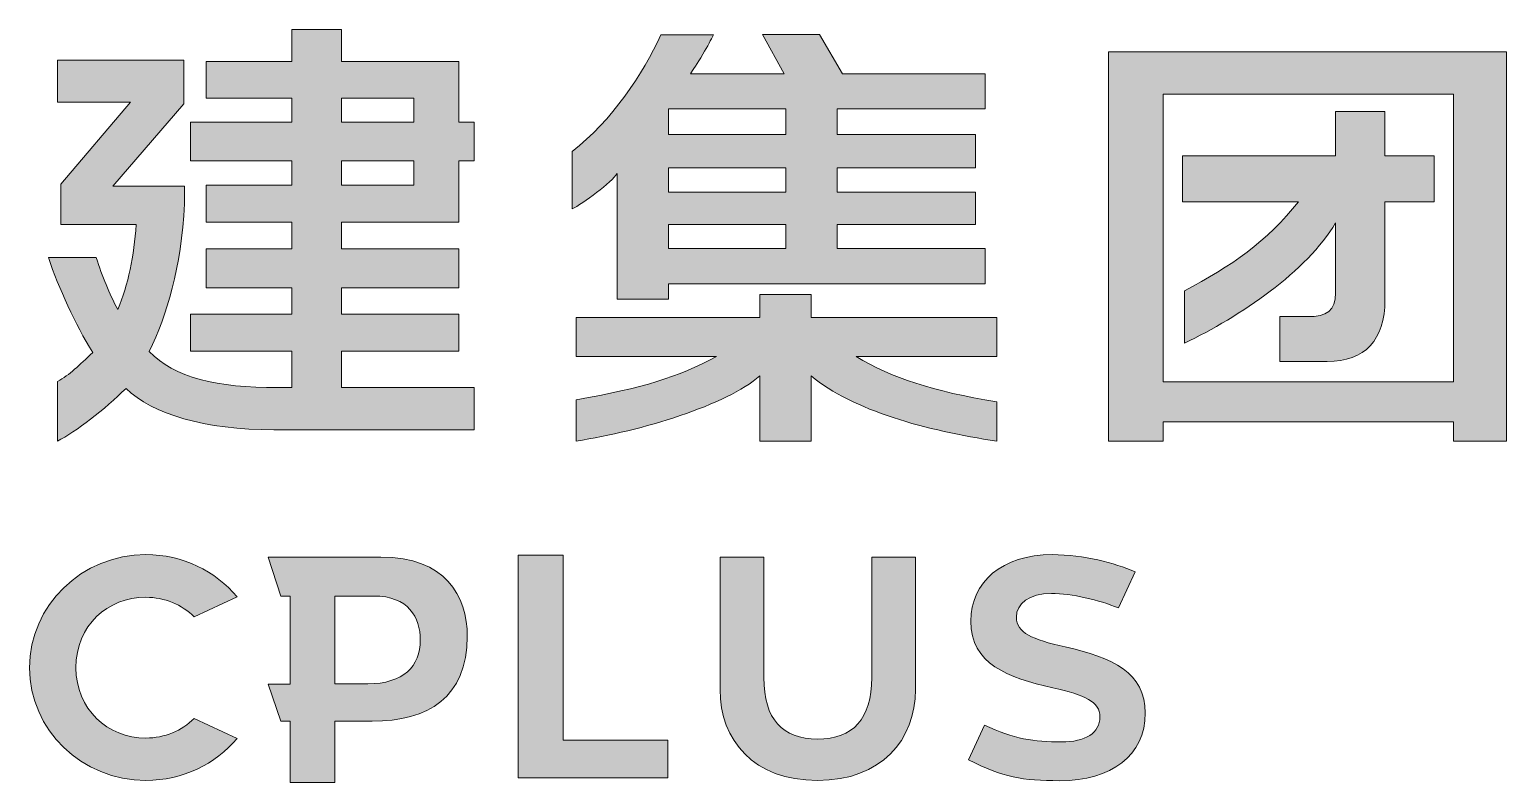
# Paper-space layout 'FL-00-00 图纸目录' of a CAD drawing. Header units: millimetres. Extents: x 71 to 491, y 93 to 390.
# Drawn here: x 94.43 to 106.18, y 346.19 to 352.18 of the extents above; entities that cross this region are included whole.
import ezdxf

# ---------------------------------------------------------------- set-up
doc = ezdxf.new("R2010")
doc.units = ezdxf.units.MM
doc.header["$MEASUREMENT"] = 0
doc.layers.add('0E-TK-K', color=11, linetype='CONTINUOUS')
doc.layers.add('2017_11-sheet-LOGO$0$C-SHET-TTLB', color=11, linetype='CONTINUOUS')

# ---------------------------------------------------------------- blocks, each defined once
blk = doc.blocks.new('华东院_2018华东院A3目录_2022_02-sheet-LOGO')
at = {"layer": '2017_11-sheet-LOGO$0$C-SHET-TTLB'}
h = blk.add_hatch(color=256, dxfattribs=at)
h.dxf.hatch_style = 2
edge = h.paths.add_edge_path()
edge.add_spline(control_points=[(24.395, 262.276), (24.395, 262.276), (24.395, 262.585), (24.395, 262.585), (24.395, 262.585), (25.203, 262.585), (25.203, 262.585), (25.203, 262.585), (25.203, 262.774), (25.203, 262.774), (25.203, 262.774), (24.52, 262.774), (24.52, 262.774), (24.52, 262.774), (24.52, 263.067), (24.52, 263.067), (24.52, 263.067), (25.203, 263.067), (25.203, 263.067), (25.203, 263.067), (25.203, 263.32), (25.203, 263.32), (25.203, 263.32), (25.596, 263.32), (25.596, 263.32), (25.596, 263.32), (25.596, 263.067), (25.596, 263.067), (25.596, 263.067), (26.53, 263.067), (26.53, 263.067), (26.53, 263.067), (26.53, 262.585), (26.53, 262.585), (26.53, 262.585), (26.653, 262.585), (26.653, 262.585), (26.653, 262.585), (26.653, 262.276), (26.653, 262.276), (26.653, 262.276), (26.53, 262.276), (26.53, 262.276), (26.53, 262.276), (26.53, 261.789), (26.53, 261.789), (26.53, 261.789), (25.596, 261.789), (25.596, 261.789), (25.596, 261.789), (25.596, 261.577), (25.596, 261.577), (25.596, 261.577), (26.53, 261.577), (26.53, 261.577), (26.53, 261.577), (26.53, 261.268), (26.53, 261.268), (26.53, 261.268), (25.596, 261.268), (25.596, 261.268), (25.596, 261.268), (25.596, 261.058), (25.596, 261.058), (25.596, 261.058), (26.53, 261.058), (26.53, 261.058), (26.53, 261.058), (26.53, 260.763), (26.53, 260.763), (26.53, 260.763), (25.596, 260.763), (25.596, 260.763), (25.596, 260.763), (25.596, 260.476), (25.596, 260.476), (25.596, 260.476), (26.653, 260.476), (26.653, 260.476), (26.653, 260.476), (26.653, 260.139), (26.653, 260.139), (26.653, 260.139), (25.059, 260.139), (25.059, 260.139), (24.507, 260.139), (24.093, 260.261), (23.883, 260.468), (23.716, 260.301), (23.482, 260.121), (23.338, 260.049), (23.338, 260.049), (23.338, 260.522), (23.338, 260.522), (23.436, 260.578), (23.51, 260.648), (23.618, 260.754), (23.478, 260.978), (23.349, 261.264), (23.266, 261.507), (23.266, 261.507), (23.646, 261.507), (23.646, 261.507), (23.696, 261.357), (23.747, 261.222), (23.818, 261.096), (23.902, 261.294), (23.946, 261.518), (23.965, 261.771), (23.965, 261.771), (23.365, 261.771), (23.365, 261.771), (23.365, 261.771), (23.365, 262.09), (23.365, 262.09), (23.365, 262.09), (23.92, 262.744), (23.92, 262.744), (23.92, 262.744), (23.338, 262.744), (23.338, 262.744), (23.338, 262.744), (23.338, 263.077), (23.338, 263.077), (23.338, 263.077), (24.343, 263.077), (24.343, 263.077), (24.343, 263.077), (24.343, 262.73), (24.343, 262.73), (24.343, 262.73), (23.779, 262.076), (23.779, 262.076), (23.779, 262.076), (24.348, 262.076), (24.348, 262.076), (24.348, 262.076), (24.348, 261.935), (24.348, 261.935), (24.321, 261.421), (24.208, 261.052), (24.068, 260.762), (24.264, 260.556), (24.61, 260.468), (25.088, 260.476), (25.106, 260.476), (25.174, 260.476), (25.203, 260.476), (25.203, 260.476), (25.203, 260.763), (25.203, 260.763), (25.203, 260.763), (24.395, 260.763), (24.395, 260.763), (24.395, 260.763), (24.395, 261.058), (24.395, 261.058), (24.395, 261.058), (25.203, 261.058), (25.203, 261.058), (25.203, 261.058), (25.203, 261.268), (25.203, 261.268), (25.203, 261.268), (24.52, 261.268), (24.52, 261.268), (24.52, 261.268), (24.52, 261.577), (24.52, 261.577), (24.52, 261.577), (25.203, 261.577), (25.203, 261.577), (25.203, 261.577), (25.203, 261.789), (25.203, 261.789), (25.203, 261.789), (24.52, 261.789), (24.52, 261.789), (24.52, 261.789), (24.52, 262.083), (24.52, 262.083), (24.52, 262.083), (25.203, 262.083), (25.203, 262.083), (25.203, 262.083), (25.203, 262.276), (25.203, 262.276), (25.203, 262.276), (24.395, 262.276), (24.395, 262.276)], knot_values=[0, 0, 0, 0, 1, 1, 1, 2, 2, 2, 3, 3, 3, 4, 4, 4, 5, 5, 5, 6, 6, 6, 7, 7, 7, 8, 8, 8, 9, 9, 9, 10, 10, 10, 11, 11, 11, 12, 12, 12, 13, 13, 13, 14, 14, 14, 15, 15, 15, 16, 16, 16, 17, 17, 17, 18, 18, 18, 19, 19, 19, 20, 20, 20, 21, 21, 21, 22, 22, 22, 23, 23, 23, 24, 24, 24, 25, 25, 25, 26, 26, 26, 27, 27, 27, 28, 28, 28, 29, 29, 29, 30, 30, 30, 31, 31, 31, 32, 32, 32, 33, 33, 33, 34, 34, 34, 35, 35, 35, 36, 36, 36, 37, 37, 37, 38, 38, 38, 39, 39, 39, 40, 40, 40, 41, 41, 41, 42, 42, 42, 43, 43, 43, 44, 44, 44, 45, 45, 45, 46, 46, 46, 47, 47, 47, 48, 48, 48, 49, 49, 49, 50, 50, 50, 51, 51, 51, 52, 52, 52, 53, 53, 53, 54, 54, 54, 55, 55, 55, 56, 56, 56, 57, 57, 57, 58, 58, 58, 59, 59, 59, 60, 60, 60, 61, 61, 61, 62, 62, 62, 63, 63, 63, 63], degree=3, periodic=0)
h.paths.add_polyline_path([(26.172, 262.774), (25.596, 262.774), (25.596, 262.585), (26.172, 262.585)])
h.paths.add_polyline_path([(25.596, 262.276), (25.596, 262.083), (26.172, 262.083), (26.172, 262.276)])
h = blk.add_hatch(color=256, dxfattribs=at)
h.dxf.hatch_style = 2
edge = h.paths.add_edge_path()
edge.add_spline(control_points=[(27.789, 261.176), (27.789, 261.176), (27.789, 262.175), (27.789, 262.175), (27.751, 262.111), (27.51, 261.931), (27.431, 261.895), (27.431, 261.895), (27.431, 262.351), (27.431, 262.351), (27.748, 262.593), (27.993, 262.971), (28.137, 263.278), (28.137, 263.278), (28.554, 263.278), (28.554, 263.278), (28.536, 263.241), (28.508, 263.189), (28.471, 263.124), (28.424, 263.049), (28.391, 262.997), (28.372, 262.969), (28.372, 262.969), (29.117, 262.969), (29.117, 262.969), (29.117, 262.969), (28.946, 263.281), (28.946, 263.281), (28.946, 263.281), (29.397, 263.281), (29.397, 263.281), (29.397, 263.281), (29.58, 262.969), (29.58, 262.969), (29.58, 262.969), (30.715, 262.969), (30.715, 262.969), (30.715, 262.969), (30.715, 262.689), (30.715, 262.689), (30.715, 262.689), (29.538, 262.689), (29.538, 262.689), (29.538, 262.689), (29.538, 262.486), (29.538, 262.486), (29.538, 262.486), (30.638, 262.486), (30.638, 262.486), (30.638, 262.486), (30.638, 262.221), (30.638, 262.221), (30.638, 262.221), (29.538, 262.221), (29.538, 262.221), (29.538, 262.221), (29.538, 262.029), (29.538, 262.029), (29.538, 262.029), (30.638, 262.029), (30.638, 262.029), (30.638, 262.029), (30.638, 261.771), (30.638, 261.771), (30.638, 261.771), (29.538, 261.771), (29.538, 261.771), (29.538, 261.771), (29.538, 261.579), (29.538, 261.579), (29.538, 261.579), (30.715, 261.579), (30.715, 261.579), (30.715, 261.579), (30.715, 261.299), (30.715, 261.299), (30.715, 261.299), (28.197, 261.299), (28.197, 261.299), (28.197, 261.299), (28.197, 261.176), (28.197, 261.176), (28.197, 261.176), (27.789, 261.176), (27.789, 261.176)], knot_values=[0, 0, 0, 0, 1, 1, 1, 2, 2, 2, 3, 3, 3, 4, 4, 4, 5, 5, 5, 6, 6, 6, 7, 7, 7, 8, 8, 8, 9, 9, 9, 10, 10, 10, 11, 11, 11, 12, 12, 12, 13, 13, 13, 14, 14, 14, 15, 15, 15, 16, 16, 16, 17, 17, 17, 18, 18, 18, 19, 19, 19, 20, 20, 20, 21, 21, 21, 22, 22, 22, 23, 23, 23, 24, 24, 24, 25, 25, 25, 26, 26, 26, 27, 27, 27, 28, 28, 28, 28], degree=3, periodic=0)
edge = h.paths.add_edge_path()
edge.add_spline(control_points=[(27.464, 260.722), (27.464, 260.722), (27.464, 261.032), (27.464, 261.032), (27.464, 261.032), (28.924, 261.032), (28.924, 261.032), (28.924, 261.032), (28.924, 261.213), (28.924, 261.213), (28.924, 261.213), (29.332, 261.213), (29.332, 261.213), (29.332, 261.213), (29.332, 261.032), (29.332, 261.032), (29.332, 261.032), (30.807, 261.032), (30.807, 261.032), (30.807, 261.032), (30.807, 260.722), (30.807, 260.722), (30.807, 260.722), (29.689, 260.722), (29.689, 260.722), (29.972, 260.55), (30.299, 260.445), (30.807, 260.36), (30.807, 260.36), (30.807, 260.049), (30.807, 260.049), (30.256, 260.129), (29.658, 260.293), (29.332, 260.567), (29.332, 260.567), (29.332, 260.049), (29.332, 260.049), (29.332, 260.049), (28.924, 260.049), (28.924, 260.049), (28.924, 260.049), (28.924, 260.567), (28.924, 260.567), (28.663, 260.335), (27.98, 260.129), (27.464, 260.049), (27.464, 260.049), (27.464, 260.377), (27.464, 260.377), (27.99, 260.471), (28.272, 260.555), (28.58, 260.722), (28.58, 260.722), (27.464, 260.722), (27.464, 260.722)], knot_values=[0, 0, 0, 0, 1, 1, 1, 2, 2, 2, 3, 3, 3, 4, 4, 4, 5, 5, 5, 6, 6, 6, 7, 7, 7, 8, 8, 8, 9, 9, 9, 10, 10, 10, 11, 11, 11, 12, 12, 12, 13, 13, 13, 14, 14, 14, 15, 15, 15, 16, 16, 16, 17, 17, 17, 18, 18, 18, 18], degree=3, periodic=0)
h.paths.add_polyline_path([(28.197, 262.689), (28.197, 262.486), (29.131, 262.486), (29.131, 262.689)])
h.paths.add_polyline_path([(28.197, 262.221), (28.197, 262.029), (29.131, 262.029), (29.131, 262.221)])
h.paths.add_polyline_path([(28.197, 261.771), (28.197, 261.579), (29.131, 261.579), (29.131, 261.771)])
h = blk.add_hatch(color=256, dxfattribs=at)
h.dxf.hatch_style = 2
h.paths.add_polyline_path([(31.697, 260.049), (31.697, 263.144), (34.861, 263.144), (34.861, 260.049), (34.441, 260.049), (34.441, 260.203), (32.132, 260.203), (32.132, 260.049)])
h.paths.add_polyline_path([(32.132, 262.808), (32.132, 260.519), (34.441, 260.519), (34.441, 262.808)])
edge = h.paths.add_edge_path()
edge.add_spline(control_points=[(32.286, 261.952), (32.286, 261.952), (32.286, 262.317), (32.286, 262.317), (32.286, 262.317), (33.501, 262.317), (33.501, 262.317), (33.501, 262.317), (33.501, 262.669), (33.501, 262.669), (33.501, 262.669), (33.895, 262.669), (33.895, 262.669), (33.895, 262.669), (33.895, 262.317), (33.895, 262.317), (33.895, 262.317), (34.287, 262.317), (34.287, 262.317), (34.287, 262.317), (34.287, 261.952), (34.287, 261.952), (34.287, 261.952), (33.895, 261.952), (33.895, 261.952), (33.895, 261.952), (33.895, 261.172), (33.895, 261.172), (33.895, 260.853), (33.736, 260.681), (33.436, 260.681), (33.314, 260.681), (33.059, 260.681), (33.059, 260.681), (33.059, 260.681), (33.059, 261.038), (33.059, 261.038), (33.059, 261.038), (33.174, 261.038), (33.277, 261.038), (33.436, 261.038), (33.501, 261.083), (33.501, 261.228), (33.501, 261.228), (33.501, 261.784), (33.501, 261.784), (33.277, 261.398), (32.739, 261.038), (32.301, 260.827), (32.301, 260.827), (32.301, 261.244), (32.301, 261.244), (32.669, 261.438), (32.96, 261.635), (33.207, 261.952), (33.207, 261.952), (32.286, 261.952), (32.286, 261.952)], knot_values=[0, 0, 0, 0, 1, 1, 1, 2, 2, 2, 3, 3, 3, 4, 4, 4, 5, 5, 5, 6, 6, 6, 7, 7, 7, 8, 8, 8, 9, 9, 9, 10, 10, 10, 11, 11, 11, 12, 12, 12, 13, 13, 13, 14, 14, 14, 15, 15, 15, 16, 16, 16, 17, 17, 17, 18, 18, 18, 19, 19, 19, 19], degree=3, periodic=0)
h = blk.add_hatch(color=256, dxfattribs=at)
h.dxf.hatch_style = 2
edge = h.paths.add_edge_path()
edge.add_spline(control_points=[(24.042, 258.807), (24.19, 258.807), (24.326, 258.748), (24.426, 258.651), (24.426, 258.651), (24.766, 258.811), (24.766, 258.811), (24.595, 259.015), (24.335, 259.146), (24.042, 259.146), (23.532, 259.146), (23.116, 258.743), (23.116, 258.247), (23.116, 257.752), (23.532, 257.351), (24.042, 257.351), (24.335, 257.351), (24.595, 257.481), (24.766, 257.684), (24.766, 257.684), (24.425, 257.844), (24.425, 257.844), (24.326, 257.746), (24.19, 257.688), (24.042, 257.688), (23.736, 257.688), (23.485, 257.917), (23.485, 258.247), (23.485, 258.584), (23.736, 258.807), (24.042, 258.807)], knot_values=[0, 0, 0, 0, 1, 1, 1, 2, 2, 2, 3, 3, 3, 4, 4, 4, 5, 5, 5, 6, 6, 6, 7, 7, 7, 8, 8, 8, 9, 9, 9, 10, 10, 10, 10], degree=3, periodic=0)
h = blk.add_hatch(color=256, dxfattribs=at)
h.dxf.hatch_style = 2
edge = h.paths.add_edge_path()
edge.add_spline(control_points=[(25.91, 259.126), (25.91, 259.126), (25.255, 259.126), (25.255, 259.126), (25.255, 259.126), (25.189, 259.126), (25.189, 259.126), (25.189, 259.126), (25.014, 259.126), (25.014, 259.126), (25.014, 259.126), (25.113, 258.817), (25.113, 258.817), (25.113, 258.817), (25.189, 258.817), (25.189, 258.817), (25.189, 258.817), (25.189, 258.116), (25.189, 258.116), (25.189, 258.116), (25.014, 258.116), (25.014, 258.116), (25.014, 258.116), (25.113, 257.822), (25.113, 257.822), (25.113, 257.822), (25.189, 257.822), (25.189, 257.822), (25.189, 257.822), (25.189, 257.335), (25.189, 257.335), (25.189, 257.335), (25.544, 257.335), (25.544, 257.335), (25.544, 257.335), (25.544, 257.822), (25.544, 257.822), (25.544, 257.822), (25.84, 257.822), (25.84, 257.822), (26.286, 257.822), (26.597, 258.013), (26.597, 258.494), (26.597, 258.822), (26.423, 259.126), (25.91, 259.126)], knot_values=[0, 0, 0, 0, 1, 1, 1, 2, 2, 2, 3, 3, 3, 4, 4, 4, 5, 5, 5, 6, 6, 6, 7, 7, 7, 8, 8, 8, 9, 9, 9, 10, 10, 10, 11, 11, 11, 12, 12, 12, 13, 13, 13, 14, 14, 14, 15, 15, 15, 15], degree=3, periodic=0)
edge = h.paths.add_edge_path()
edge.add_spline(control_points=[(25.805, 258.119), (25.805, 258.119), (25.544, 258.119), (25.544, 258.119), (25.544, 258.119), (25.544, 258.817), (25.544, 258.817), (25.544, 258.817), (25.853, 258.817), (25.853, 258.817), (26.129, 258.817), (26.223, 258.648), (26.223, 258.467), (26.223, 258.259), (26.089, 258.119), (25.805, 258.119)], knot_values=[0, 0, 0, 0, 1, 1, 1, 2, 2, 2, 3, 3, 3, 4, 4, 4, 5, 5, 5, 5], degree=3, periodic=0)
h = blk.add_hatch(color=256, dxfattribs=at)
h.dxf.hatch_style = 2
h.paths.add_polyline_path([(27.36, 259.142), (27.003, 259.142), (27.003, 257.371), (28.192, 257.371), (28.192, 257.67), (27.36, 257.67)])
h = blk.add_hatch(color=256, dxfattribs=at)
h.dxf.hatch_style = 2
edge = h.paths.add_edge_path()
edge.add_spline(control_points=[(29.813, 258.168), (29.813, 257.839), (29.666, 257.68), (29.382, 257.68), (29.103, 257.68), (28.956, 257.837), (28.956, 258.168), (28.956, 258.168), (28.956, 259.126), (28.956, 259.126), (28.956, 259.126), (28.607, 259.126), (28.607, 259.126), (28.607, 259.126), (28.607, 258.075), (28.607, 258.075), (28.607, 257.67), (28.874, 257.351), (29.382, 257.351), (29.892, 257.351), (30.161, 257.672), (30.161, 258.075), (30.161, 258.075), (30.161, 259.126), (30.161, 259.126), (30.161, 259.126), (29.813, 259.126), (29.813, 259.126), (29.813, 259.126), (29.813, 258.168), (29.813, 258.168)], knot_values=[0, 0, 0, 0, 1, 1, 1, 2, 2, 2, 3, 3, 3, 4, 4, 4, 5, 5, 5, 6, 6, 6, 7, 7, 7, 8, 8, 8, 9, 9, 9, 10, 10, 10, 10], degree=3, periodic=0)
h = blk.add_hatch(color=256, dxfattribs=at)
h.dxf.hatch_style = 2
edge = h.paths.add_edge_path()
edge.add_spline(control_points=[(31.351, 258.413), (31.088, 258.472), (30.964, 258.524), (30.964, 258.648), (30.964, 258.758), (31.063, 258.837), (31.242, 258.837), (31.406, 258.837), (31.62, 258.786), (31.775, 258.722), (31.775, 258.722), (31.909, 259.009), (31.909, 259.009), (31.738, 259.081), (31.509, 259.146), (31.249, 259.146), (30.848, 259.146), (30.602, 258.927), (30.602, 258.618), (30.602, 258.273), (30.893, 258.17), (31.254, 258.088), (31.511, 258.029), (31.628, 257.976), (31.628, 257.856), (31.628, 257.727), (31.513, 257.657), (31.322, 257.657), (31.104, 257.657), (30.941, 257.68), (30.711, 257.791), (30.711, 257.791), (30.582, 257.515), (30.582, 257.515), (30.86, 257.376), (31.011, 257.349), (31.309, 257.349), (31.718, 257.349), (31.989, 257.549), (31.989, 257.887), (31.989, 258.208), (31.73, 258.327), (31.351, 258.413)], knot_values=[0, 0, 0, 0, 1, 1, 1, 2, 2, 2, 3, 3, 3, 4, 4, 4, 5, 5, 5, 6, 6, 6, 7, 7, 7, 8, 8, 8, 9, 9, 9, 10, 10, 10, 11, 11, 11, 12, 12, 12, 13, 13, 13, 14, 14, 14, 14], degree=3, periodic=0)
at = {"layer": '2017_11-sheet-LOGO$0$C-SHET-TTLB', "lineweight": 0}
for points in [[(31.697, 260.049), (31.697, 263.144), (34.861, 263.144), (34.861, 260.049), (34.441, 260.049), (34.441, 260.203), (32.132, 260.203), (32.132, 260.049), (31.697, 260.049)], [(26.172, 262.774), (25.596, 262.774), (25.596, 262.585), (26.172, 262.585), (26.172, 262.774)], [(32.132, 262.808), (32.132, 260.519), (34.441, 260.519), (34.441, 262.808), (32.132, 262.808)], [(28.197, 262.689), (28.197, 262.486), (29.131, 262.486), (29.131, 262.689), (28.197, 262.689)], [(25.596, 262.276), (25.596, 262.083), (26.172, 262.083), (26.172, 262.276), (25.596, 262.276)], [(28.197, 262.221), (28.197, 262.029), (29.131, 262.029), (29.131, 262.221), (28.197, 262.221)], [(28.197, 261.771), (28.197, 261.579), (29.131, 261.579), (29.131, 261.771), (28.197, 261.771)], [(27.36, 259.142), (27.003, 259.142), (27.003, 257.371), (28.192, 257.371), (28.192, 257.67), (27.36, 257.67), (27.36, 259.142)]]:
    blk.add_lwpolyline(points, dxfattribs=at)
for points, knots in [([(24.395, 262.276), (24.395, 262.276), (24.395, 262.585), (24.395, 262.585), (24.395, 262.585), (25.203, 262.585), (25.203, 262.585), (25.203, 262.585), (25.203, 262.774), (25.203, 262.774), (25.203, 262.774), (24.52, 262.774), (24.52, 262.774), (24.52, 262.774), (24.52, 263.067), (24.52, 263.067), (24.52, 263.067), (25.203, 263.067), (25.203, 263.067), (25.203, 263.067), (25.203, 263.32), (25.203, 263.32), (25.203, 263.32), (25.596, 263.32), (25.596, 263.32), (25.596, 263.32), (25.596, 263.067), (25.596, 263.067), (25.596, 263.067), (26.53, 263.067), (26.53, 263.067), (26.53, 263.067), (26.53, 262.585), (26.53, 262.585), (26.53, 262.585), (26.653, 262.585), (26.653, 262.585), (26.653, 262.585), (26.653, 262.276), (26.653, 262.276), (26.653, 262.276), (26.53, 262.276), (26.53, 262.276), (26.53, 262.276), (26.53, 261.789), (26.53, 261.789), (26.53, 261.789), (25.596, 261.789), (25.596, 261.789), (25.596, 261.789), (25.596, 261.577), (25.596, 261.577), (25.596, 261.577), (26.53, 261.577), (26.53, 261.577), (26.53, 261.577), (26.53, 261.268), (26.53, 261.268), (26.53, 261.268), (25.596, 261.268), (25.596, 261.268), (25.596, 261.268), (25.596, 261.058), (25.596, 261.058), (25.596, 261.058), (26.53, 261.058), (26.53, 261.058), (26.53, 261.058), (26.53, 260.763), (26.53, 260.763), (26.53, 260.763), (25.596, 260.763), (25.596, 260.763), (25.596, 260.763), (25.596, 260.476), (25.596, 260.476), (25.596, 260.476), (26.653, 260.476), (26.653, 260.476), (26.653, 260.476), (26.653, 260.139), (26.653, 260.139), (26.653, 260.139), (25.059, 260.139), (25.059, 260.139), (24.507, 260.139), (24.093, 260.261), (23.883, 260.468), (23.716, 260.301), (23.482, 260.121), (23.338, 260.049), (23.338, 260.049), (23.338, 260.522), (23.338, 260.522), (23.436, 260.578), (23.51, 260.648), (23.618, 260.754), (23.478, 260.978), (23.349, 261.264), (23.266, 261.507), (23.266, 261.507), (23.646, 261.507), (23.646, 261.507), (23.696, 261.357), (23.747, 261.222), (23.818, 261.096), (23.902, 261.294), (23.946, 261.518), (23.965, 261.771), (23.965, 261.771), (23.365, 261.771), (23.365, 261.771), (23.365, 261.771), (23.365, 262.09), (23.365, 262.09), (23.365, 262.09), (23.92, 262.744), (23.92, 262.744), (23.92, 262.744), (23.338, 262.744), (23.338, 262.744), (23.338, 262.744), (23.338, 263.077), (23.338, 263.077), (23.338, 263.077), (24.343, 263.077), (24.343, 263.077), (24.343, 263.077), (24.343, 262.73), (24.343, 262.73), (24.343, 262.73), (23.779, 262.076), (23.779, 262.076), (23.779, 262.076), (24.348, 262.076), (24.348, 262.076), (24.348, 262.076), (24.348, 261.935), (24.348, 261.935), (24.321, 261.421), (24.208, 261.052), (24.068, 260.762), (24.264, 260.556), (24.61, 260.468), (25.088, 260.476), (25.106, 260.476), (25.174, 260.476), (25.203, 260.476), (25.203, 260.476), (25.203, 260.763), (25.203, 260.763), (25.203, 260.763), (24.395, 260.763), (24.395, 260.763), (24.395, 260.763), (24.395, 261.058), (24.395, 261.058), (24.395, 261.058), (25.203, 261.058), (25.203, 261.058), (25.203, 261.058), (25.203, 261.268), (25.203, 261.268), (25.203, 261.268), (24.52, 261.268), (24.52, 261.268), (24.52, 261.268), (24.52, 261.577), (24.52, 261.577), (24.52, 261.577), (25.203, 261.577), (25.203, 261.577), (25.203, 261.577), (25.203, 261.789), (25.203, 261.789), (25.203, 261.789), (24.52, 261.789), (24.52, 261.789), (24.52, 261.789), (24.52, 262.083), (24.52, 262.083), (24.52, 262.083), (25.203, 262.083), (25.203, 262.083), (25.203, 262.083), (25.203, 262.276), (25.203, 262.276), (25.203, 262.276), (24.395, 262.276), (24.395, 262.276)], [0, 0, 0, 0, 1, 1, 1, 2, 2, 2, 3, 3, 3, 4, 4, 4, 5, 5, 5, 6, 6, 6, 7, 7, 7, 8, 8, 8, 9, 9, 9, 10, 10, 10, 11, 11, 11, 12, 12, 12, 13, 13, 13, 14, 14, 14, 15, 15, 15, 16, 16, 16, 17, 17, 17, 18, 18, 18, 19, 19, 19, 20, 20, 20, 21, 21, 21, 22, 22, 22, 23, 23, 23, 24, 24, 24, 25, 25, 25, 26, 26, 26, 27, 27, 27, 28, 28, 28, 29, 29, 29, 30, 30, 30, 31, 31, 31, 32, 32, 32, 33, 33, 33, 34, 34, 34, 35, 35, 35, 36, 36, 36, 37, 37, 37, 38, 38, 38, 39, 39, 39, 40, 40, 40, 41, 41, 41, 42, 42, 42, 43, 43, 43, 44, 44, 44, 45, 45, 45, 46, 46, 46, 47, 47, 47, 48, 48, 48, 49, 49, 49, 50, 50, 50, 51, 51, 51, 52, 52, 52, 53, 53, 53, 54, 54, 54, 55, 55, 55, 56, 56, 56, 57, 57, 57, 58, 58, 58, 59, 59, 59, 60, 60, 60, 61, 61, 61, 62, 62, 62, 63, 63, 63, 63]), ([(27.789, 261.176), (27.789, 261.176), (27.789, 262.175), (27.789, 262.175), (27.751, 262.111), (27.51, 261.931), (27.431, 261.895), (27.431, 261.895), (27.431, 262.351), (27.431, 262.351), (27.748, 262.593), (27.993, 262.971), (28.137, 263.278), (28.137, 263.278), (28.554, 263.278), (28.554, 263.278), (28.536, 263.241), (28.508, 263.189), (28.471, 263.124), (28.424, 263.049), (28.391, 262.997), (28.372, 262.969), (28.372, 262.969), (29.117, 262.969), (29.117, 262.969), (29.117, 262.969), (28.946, 263.281), (28.946, 263.281), (28.946, 263.281), (29.397, 263.281), (29.397, 263.281), (29.397, 263.281), (29.58, 262.969), (29.58, 262.969), (29.58, 262.969), (30.715, 262.969), (30.715, 262.969), (30.715, 262.969), (30.715, 262.689), (30.715, 262.689), (30.715, 262.689), (29.538, 262.689), (29.538, 262.689), (29.538, 262.689), (29.538, 262.486), (29.538, 262.486), (29.538, 262.486), (30.638, 262.486), (30.638, 262.486), (30.638, 262.486), (30.638, 262.221), (30.638, 262.221), (30.638, 262.221), (29.538, 262.221), (29.538, 262.221), (29.538, 262.221), (29.538, 262.029), (29.538, 262.029), (29.538, 262.029), (30.638, 262.029), (30.638, 262.029), (30.638, 262.029), (30.638, 261.771), (30.638, 261.771), (30.638, 261.771), (29.538, 261.771), (29.538, 261.771), (29.538, 261.771), (29.538, 261.579), (29.538, 261.579), (29.538, 261.579), (30.715, 261.579), (30.715, 261.579), (30.715, 261.579), (30.715, 261.299), (30.715, 261.299), (30.715, 261.299), (28.197, 261.299), (28.197, 261.299), (28.197, 261.299), (28.197, 261.176), (28.197, 261.176), (28.197, 261.176), (27.789, 261.176), (27.789, 261.176)], [0, 0, 0, 0, 1, 1, 1, 2, 2, 2, 3, 3, 3, 4, 4, 4, 5, 5, 5, 6, 6, 6, 7, 7, 7, 8, 8, 8, 9, 9, 9, 10, 10, 10, 11, 11, 11, 12, 12, 12, 13, 13, 13, 14, 14, 14, 15, 15, 15, 16, 16, 16, 17, 17, 17, 18, 18, 18, 19, 19, 19, 20, 20, 20, 21, 21, 21, 22, 22, 22, 23, 23, 23, 24, 24, 24, 25, 25, 25, 26, 26, 26, 27, 27, 27, 28, 28, 28, 28]), ([(32.286, 261.952), (32.286, 261.952), (32.286, 262.317), (32.286, 262.317), (32.286, 262.317), (33.501, 262.317), (33.501, 262.317), (33.501, 262.317), (33.501, 262.669), (33.501, 262.669), (33.501, 262.669), (33.895, 262.669), (33.895, 262.669), (33.895, 262.669), (33.895, 262.317), (33.895, 262.317), (33.895, 262.317), (34.287, 262.317), (34.287, 262.317), (34.287, 262.317), (34.287, 261.952), (34.287, 261.952), (34.287, 261.952), (33.895, 261.952), (33.895, 261.952), (33.895, 261.952), (33.895, 261.172), (33.895, 261.172), (33.895, 260.853), (33.736, 260.681), (33.436, 260.681), (33.314, 260.681), (33.059, 260.681), (33.059, 260.681), (33.059, 260.681), (33.059, 261.038), (33.059, 261.038), (33.059, 261.038), (33.174, 261.038), (33.277, 261.038), (33.436, 261.038), (33.501, 261.083), (33.501, 261.228), (33.501, 261.228), (33.501, 261.784), (33.501, 261.784), (33.277, 261.398), (32.739, 261.038), (32.301, 260.827), (32.301, 260.827), (32.301, 261.244), (32.301, 261.244), (32.669, 261.438), (32.96, 261.635), (33.207, 261.952), (33.207, 261.952), (32.286, 261.952), (32.286, 261.952)], [0, 0, 0, 0, 1, 1, 1, 2, 2, 2, 3, 3, 3, 4, 4, 4, 5, 5, 5, 6, 6, 6, 7, 7, 7, 8, 8, 8, 9, 9, 9, 10, 10, 10, 11, 11, 11, 12, 12, 12, 13, 13, 13, 14, 14, 14, 15, 15, 15, 16, 16, 16, 17, 17, 17, 18, 18, 18, 19, 19, 19, 19]), ([(27.464, 260.722), (27.464, 260.722), (27.464, 261.032), (27.464, 261.032), (27.464, 261.032), (28.924, 261.032), (28.924, 261.032), (28.924, 261.032), (28.924, 261.213), (28.924, 261.213), (28.924, 261.213), (29.332, 261.213), (29.332, 261.213), (29.332, 261.213), (29.332, 261.032), (29.332, 261.032), (29.332, 261.032), (30.807, 261.032), (30.807, 261.032), (30.807, 261.032), (30.807, 260.722), (30.807, 260.722), (30.807, 260.722), (29.689, 260.722), (29.689, 260.722), (29.972, 260.55), (30.299, 260.445), (30.807, 260.36), (30.807, 260.36), (30.807, 260.049), (30.807, 260.049), (30.256, 260.129), (29.658, 260.293), (29.332, 260.567), (29.332, 260.567), (29.332, 260.049), (29.332, 260.049), (29.332, 260.049), (28.924, 260.049), (28.924, 260.049), (28.924, 260.049), (28.924, 260.567), (28.924, 260.567), (28.663, 260.335), (27.98, 260.129), (27.464, 260.049), (27.464, 260.049), (27.464, 260.377), (27.464, 260.377), (27.99, 260.471), (28.272, 260.555), (28.58, 260.722), (28.58, 260.722), (27.464, 260.722), (27.464, 260.722)], [0, 0, 0, 0, 1, 1, 1, 2, 2, 2, 3, 3, 3, 4, 4, 4, 5, 5, 5, 6, 6, 6, 7, 7, 7, 8, 8, 8, 9, 9, 9, 10, 10, 10, 11, 11, 11, 12, 12, 12, 13, 13, 13, 14, 14, 14, 15, 15, 15, 16, 16, 16, 17, 17, 17, 18, 18, 18, 18]), ([(24.042, 258.807), (24.19, 258.807), (24.326, 258.748), (24.426, 258.651), (24.426, 258.651), (24.766, 258.811), (24.766, 258.811), (24.595, 259.015), (24.335, 259.146), (24.042, 259.146), (23.532, 259.146), (23.116, 258.743), (23.116, 258.247), (23.116, 257.752), (23.532, 257.351), (24.042, 257.351), (24.335, 257.351), (24.595, 257.481), (24.766, 257.684), (24.766, 257.684), (24.425, 257.844), (24.425, 257.844), (24.326, 257.746), (24.19, 257.688), (24.042, 257.688), (23.736, 257.688), (23.485, 257.917), (23.485, 258.247), (23.485, 258.584), (23.736, 258.807), (24.042, 258.807)], [0, 0, 0, 0, 1, 1, 1, 2, 2, 2, 3, 3, 3, 4, 4, 4, 5, 5, 5, 6, 6, 6, 7, 7, 7, 8, 8, 8, 9, 9, 9, 10, 10, 10, 10]), ([(25.91, 259.126), (25.91, 259.126), (25.255, 259.126), (25.255, 259.126), (25.255, 259.126), (25.189, 259.126), (25.189, 259.126), (25.189, 259.126), (25.014, 259.126), (25.014, 259.126), (25.014, 259.126), (25.113, 258.817), (25.113, 258.817), (25.113, 258.817), (25.189, 258.817), (25.189, 258.817), (25.189, 258.817), (25.189, 258.116), (25.189, 258.116), (25.189, 258.116), (25.014, 258.116), (25.014, 258.116), (25.014, 258.116), (25.113, 257.822), (25.113, 257.822), (25.113, 257.822), (25.189, 257.822), (25.189, 257.822), (25.189, 257.822), (25.189, 257.335), (25.189, 257.335), (25.189, 257.335), (25.544, 257.335), (25.544, 257.335), (25.544, 257.335), (25.544, 257.822), (25.544, 257.822), (25.544, 257.822), (25.84, 257.822), (25.84, 257.822), (26.286, 257.822), (26.597, 258.013), (26.597, 258.494), (26.597, 258.822), (26.423, 259.126), (25.91, 259.126)], [0, 0, 0, 0, 1, 1, 1, 2, 2, 2, 3, 3, 3, 4, 4, 4, 5, 5, 5, 6, 6, 6, 7, 7, 7, 8, 8, 8, 9, 9, 9, 10, 10, 10, 11, 11, 11, 12, 12, 12, 13, 13, 13, 14, 14, 14, 15, 15, 15, 15]), ([(29.813, 258.168), (29.813, 257.839), (29.666, 257.68), (29.382, 257.68), (29.103, 257.68), (28.956, 257.837), (28.956, 258.168), (28.956, 258.168), (28.956, 259.126), (28.956, 259.126), (28.956, 259.126), (28.607, 259.126), (28.607, 259.126), (28.607, 259.126), (28.607, 258.075), (28.607, 258.075), (28.607, 257.67), (28.874, 257.351), (29.382, 257.351), (29.892, 257.351), (30.161, 257.672), (30.161, 258.075), (30.161, 258.075), (30.161, 259.126), (30.161, 259.126), (30.161, 259.126), (29.813, 259.126), (29.813, 259.126), (29.813, 259.126), (29.813, 258.168), (29.813, 258.168)], [0, 0, 0, 0, 1, 1, 1, 2, 2, 2, 3, 3, 3, 4, 4, 4, 5, 5, 5, 6, 6, 6, 7, 7, 7, 8, 8, 8, 9, 9, 9, 10, 10, 10, 10]), ([(31.351, 258.413), (31.088, 258.472), (30.964, 258.524), (30.964, 258.648), (30.964, 258.758), (31.063, 258.837), (31.242, 258.837), (31.406, 258.837), (31.62, 258.786), (31.775, 258.722), (31.775, 258.722), (31.909, 259.009), (31.909, 259.009), (31.738, 259.081), (31.509, 259.146), (31.249, 259.146), (30.848, 259.146), (30.602, 258.927), (30.602, 258.618), (30.602, 258.273), (30.893, 258.17), (31.254, 258.088), (31.511, 258.029), (31.628, 257.976), (31.628, 257.856), (31.628, 257.727), (31.513, 257.657), (31.322, 257.657), (31.104, 257.657), (30.941, 257.68), (30.711, 257.791), (30.711, 257.791), (30.582, 257.515), (30.582, 257.515), (30.86, 257.376), (31.011, 257.349), (31.309, 257.349), (31.718, 257.349), (31.989, 257.549), (31.989, 257.887), (31.989, 258.208), (31.73, 258.327), (31.351, 258.413)], [0, 0, 0, 0, 1, 1, 1, 2, 2, 2, 3, 3, 3, 4, 4, 4, 5, 5, 5, 6, 6, 6, 7, 7, 7, 8, 8, 8, 9, 9, 9, 10, 10, 10, 11, 11, 11, 12, 12, 12, 13, 13, 13, 14, 14, 14, 14]), ([(25.805, 258.119), (25.805, 258.119), (25.544, 258.119), (25.544, 258.119), (25.544, 258.119), (25.544, 258.817), (25.544, 258.817), (25.544, 258.817), (25.853, 258.817), (25.853, 258.817), (26.129, 258.817), (26.223, 258.648), (26.223, 258.467), (26.223, 258.259), (26.089, 258.119), (25.805, 258.119)], [0, 0, 0, 0, 1, 1, 1, 2, 2, 2, 3, 3, 3, 4, 4, 4, 5, 5, 5, 5])]:
    blk.add_open_spline(points, degree=3, knots=knots, dxfattribs=at)

psp = doc.layouts.new('FL-00-00 图纸目录')

# ---------------------------------------------------------------- block references
at = {"layer": '0E-TK-K'}
psp.add_blockref('华东院_2018华东院A3目录_2022_02-sheet-LOGO', (71.315, 88.855), dxfattribs=at)

doc.saveas('drawing.dxf')
